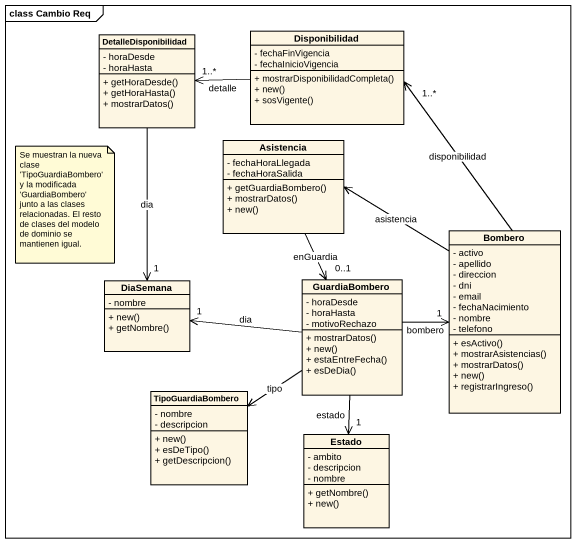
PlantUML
@startuml
mainframe class Cambio Req
hide circle
hide empty members
skinparam classAttributeIconSize 0
class DetalleDisponibilidad {
  - horaDesde
  - horaHasta
  + getHoraDesde()
  + getHoraHasta()
  + mostrarDatos()
}
class Disponibilidad {
  - fechaFinVigencia
  - fechaInicioVigencia
  + mostrarDisponibilidadCompleta()
  + new()
  + sosVigente()
}
class Asistencia {
  - fechaHoraLlegada
  - fechaHoraSalida
  + getGuardiaBombero()
  + mostrarDatos()
  + new()
}
class Bombero {
  - activo
  - apellido
  - direccion
  - dni
  - email
  - fechaNacimiento
  - nombre
  - telefono
  + esActivo()
  + mostrarAsistencias()
  + mostrarDatos()
  + new()
  + registrarIngreso()
}
class DiaSemana {
  - nombre
  + new()
  + getNombre()
}
class GuardiaBombero {
  - horaDesde
  - horaHasta
  - motivoRechazo
  + mostrarDatos()
  + new()
  + estaEntreFecha()
  + esDeDia()
}
class TipoGuardiaBombero {
  - nombre
  - descripcion
  + new()
  + esDeTipo()
  + getDescripcion()
}
class Estado {
  - ambito
  - descripcion
  - nombre
  + getNombre()
  + new()
}
DetalleDisponibilidad --> "1" DiaSemana : dia
Disponibilidad -left-> "1..*" DetalleDisponibilidad : detalle
Asistencia --> "0..1" GuardiaBombero : enGuardia
Bombero -up-> "1..*" Disponibilidad : disponibilidad
Bombero -up-> Asistencia : asistencia
GuardiaBombero -right-> "1" Bombero : bombero
GuardiaBombero -left-> "1" DiaSemana : dia
GuardiaBombero --> TipoGuardiaBombero : tipo
GuardiaBombero --> "1" Estado : estado
note as N1
  Se muestran la nueva clase 'TipoGuardiaBombero' y la modificada 'GuardiaBombero' junto a las clases relacionadas. El resto de clases del modelo de dominio se mantienen igual.
end note
@enduml
